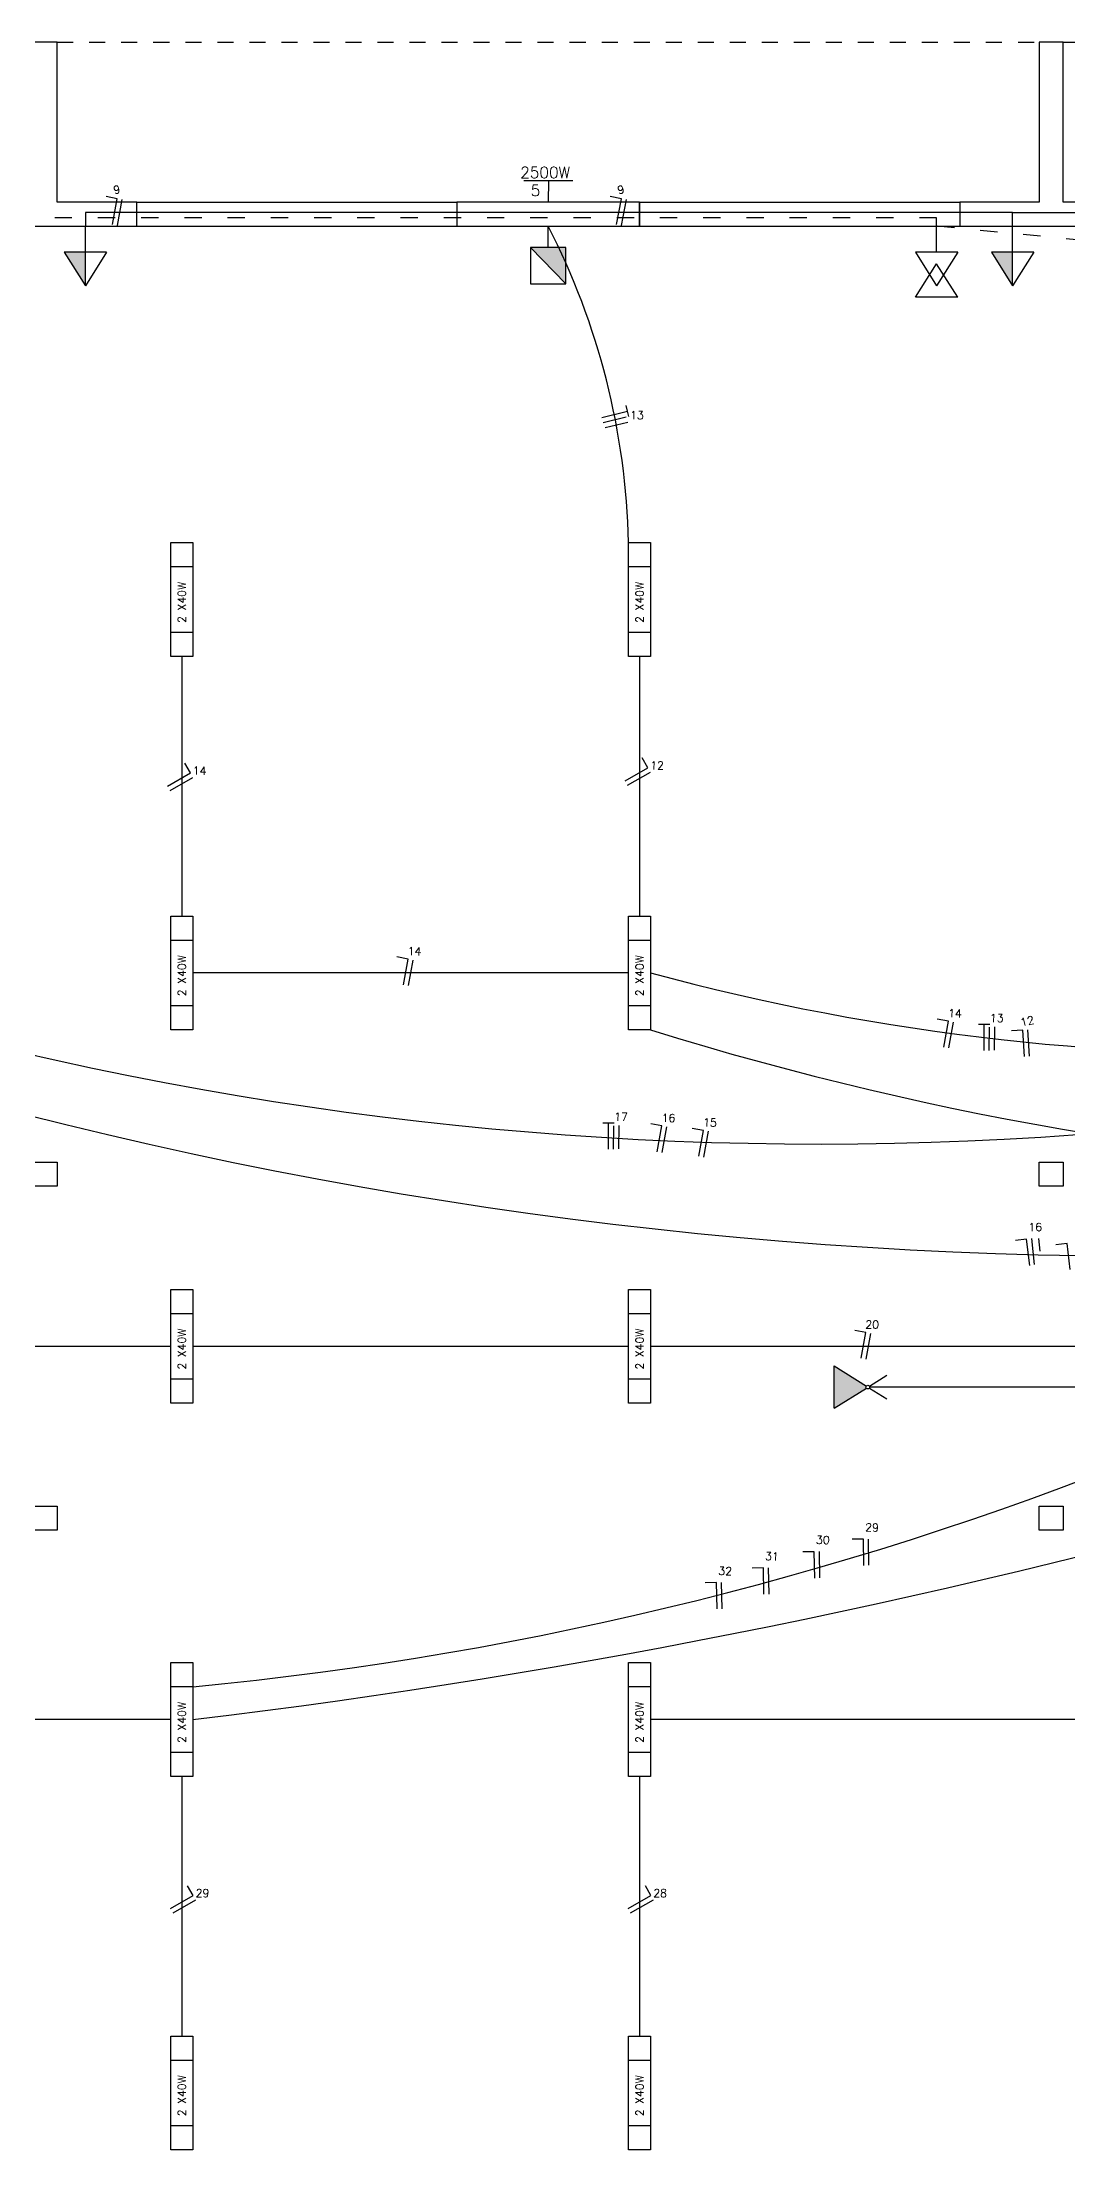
# Model space of a CAD drawing. Header units: millimetres. Extents: x 820 to 987, y 393 to 526.
# Drawn here: x 926.22 to 932.62, y 450.66 to 463.84 of the extents above; entities that cross this region are included whole.
import ezdxf

# ---------------------------------------------------------------- set-up
doc = ezdxf.new("R2010")
doc.units = ezdxf.units.MM
doc.linetypes.add('ACAD_ISO03W100', pattern=[30, 12, -18])
for name, color, linetype in [('can01', 1, 'Continuous'), ('can02', 2, 'Continuous'), ('Fio internet 02', 3, 'Continuous'), ('fio tomadas de chão', 82, 'Continuous'), ('pena 01', 1, 'Continuous'), ('pena01', 1, 'Continuous'), ('pena04', 4, 'Continuous')]:
    doc.layers.add(name, color=color, linetype=linetype)
doc.styles.add('ROMANS', font='romans', dxfattribs={"height": 0.18})

msp = doc.modelspace()

# ---------------------------------------------------------------- hatches: boundary and pattern name
at = {"layer": 'can02'}
for points in [[(926.355, 462.523), (926.487, 462.313), (926.487, 462.523)], [(929.488, 462.553), (929.267, 462.553), (929.488, 462.325)], [(932.145, 462.523), (932.277, 462.313), (932.277, 462.523)]]:
    msp.add_hatch(color=256, dxfattribs=at).paths.add_polyline_path(points)
at = {"layer": 'fio tomadas de chão'}
msp.add_hatch(color=256, dxfattribs=at).paths.add_polyline_path([(931.163, 455.299), (931.163, 455.564), (931.364, 455.437, 0.141294), (931.362, 455.431, 0.141294), (931.364, 455.425)])

# ---------------------------------------------------------------- linework, layer by layer
at = {"layer": 'can01'}
for p, q in [((926.686, 462.858), (926.616, 462.871)), ((929.834, 462.858), (929.764, 462.871)), ((926.657, 462.696), (926.686, 462.858)), ((926.688, 462.691), (926.717, 462.852)), ((929.804, 462.696), (929.834, 462.858)), ((929.835, 462.691), (929.865, 462.852)), ((929.872, 461.531), (929.863, 461.565)), ((929.713, 461.49), (929.872, 461.531)), ((929.721, 461.46), (929.864, 461.494)), ((929.721, 461.46), (929.864, 461.494)), ((929.732, 461.428), (929.874, 461.462)), ((929.88, 461.496), (929.872, 461.531)), ((927.143, 459.269), (927.108, 459.33)), ((929.999, 459.302), (929.964, 459.363)), ((927, 459.187), (927.143, 459.269)), ((927.016, 459.16), (927.158, 459.241)), ((929.857, 459.22), (929.999, 459.302)), ((929.873, 459.193), (930.015, 459.274)), ((928.502, 458.106), (928.432, 458.119)), ((928.473, 457.945), (928.502, 458.106)), ((928.504, 457.94), (928.533, 458.1)), ((931.877, 457.718), (931.807, 457.73)), ((931.847, 457.556), (931.877, 457.718)), ((931.878, 457.551), (931.908, 457.712)), ((932.099, 457.698), (932.064, 457.698)), ((932.1, 457.534), (932.099, 457.698)), ((932.135, 457.698), (932.099, 457.698)), ((932.131, 457.534), (932.133, 457.681)), ((932.131, 457.534), (932.133, 457.681)), ((932.165, 457.537), (932.167, 457.683)), ((932.341, 457.661), (932.271, 457.657)), ((932.352, 457.497), (932.341, 457.661)), ((932.383, 457.5), (932.373, 457.663)), ((929.753, 457.081), (929.718, 457.081)), ((929.789, 457.081), (929.753, 457.081)), ((929.753, 456.917), (929.753, 457.081)), ((930.087, 457.063), (930.018, 457.076)), ((929.785, 456.917), (929.787, 457.064)), ((929.785, 456.917), (929.787, 457.064)), ((929.818, 456.92), (929.821, 457.066)), ((930.058, 456.902), (930.087, 457.063)), ((930.089, 456.897), (930.118, 457.058)), ((930.347, 457.035), (930.277, 457.048)), ((930.317, 456.874), (930.347, 457.035)), ((930.349, 456.869), (930.378, 457.03)), ((932.365, 456.355), (932.295, 456.347)), ((932.384, 456.192), (932.365, 456.355)), ((932.415, 456.197), (932.397, 456.359)), ((932.45, 456.28), (932.441, 456.36)), ((932.617, 456.328), (932.547, 456.32)), ((932.636, 456.165), (932.617, 456.328)), ((931.36, 455.772), (931.291, 455.785)), ((931.331, 455.611), (931.36, 455.772)), ((931.362, 455.606), (931.391, 455.767)), ((931.346, 454.481), (931.275, 454.48)), ((931.349, 454.317), (931.346, 454.481)), ((931.38, 454.318), (931.377, 454.481)), ((931.039, 454.402), (930.968, 454.401)), ((931.042, 454.238), (931.039, 454.402)), ((931.073, 454.239), (931.071, 454.403)), ((930.429, 454.209), (930.358, 454.208)), ((930.432, 454.045), (930.429, 454.209)), ((930.463, 454.046), (930.46, 454.21)), ((930.722, 454.301), (930.651, 454.3)), ((930.724, 454.137), (930.722, 454.301)), ((930.756, 454.138), (930.753, 454.301)), ((927.018, 452.173), (927.16, 452.254)), ((927.034, 452.145), (927.176, 452.226)), ((927.16, 452.254), (927.125, 452.315)), ((929.876, 452.173), (930.019, 452.254)), ((929.892, 452.145), (930.034, 452.226)), ((930.019, 452.254), (929.984, 452.315))]:
    msp.add_line(p, q, dxfattribs=at)
at = {"layer": 'can02'}
for p, q in [((929.225, 462.971), (929.53, 462.971)), ((929.378, 462.971), (929.377, 462.836)), ((926.487, 462.523), (926.487, 462.686)), ((929.377, 462.553), (929.377, 462.686)), ((931.803, 462.523), (931.803, 462.686)), ((932.277, 462.523), (932.277, 462.686)), ((926.619, 462.523), (926.355, 462.523)), ((926.355, 462.523), (926.487, 462.313)), ((926.487, 462.313), (926.487, 462.523)), ((926.619, 462.523), (926.487, 462.313)), ((929.267, 462.553), (929.488, 462.325)), ((931.67, 462.523), (931.803, 462.313)), ((931.935, 462.523), (931.67, 462.523)), ((931.935, 462.523), (931.803, 462.313)), ((932.145, 462.523), (932.277, 462.313)), ((932.41, 462.523), (932.145, 462.523)), ((932.41, 462.523), (932.277, 462.313)), ((932.277, 462.313), (932.277, 462.523)), ((931.67, 462.242), (931.803, 462.452)), ((931.935, 462.242), (931.803, 462.452)), ((931.935, 462.242), (931.67, 462.242)), ((927.021, 460.709), (927.157, 460.709)), ((927.021, 459.998), (927.021, 460.709)), ((927.157, 460.709), (927.157, 459.998)), ((929.879, 459.998), (929.879, 460.709)), ((929.879, 460.709), (930.015, 460.709)), ((930.015, 460.709), (930.015, 459.998)), ((927.021, 460.559), (927.157, 460.559)), ((929.879, 460.559), (930.015, 460.559)), ((927.157, 460.148), (927.021, 460.148)), ((930.015, 460.148), (929.879, 460.148)), ((927.157, 459.998), (927.021, 459.998)), ((930.015, 459.998), (929.879, 459.998)), ((927.021, 457.664), (927.021, 458.375)), ((927.021, 458.375), (927.157, 458.375)), ((927.157, 458.375), (927.157, 457.664)), ((929.879, 458.375), (930.015, 458.375)), ((929.879, 457.664), (929.879, 458.375)), ((930.015, 458.375), (930.015, 457.664)), ((927.021, 458.225), (927.157, 458.225)), ((929.879, 458.225), (930.015, 458.225)), ((927.157, 457.814), (927.021, 457.814)), ((930.015, 457.814), (929.879, 457.814)), ((927.157, 457.664), (927.021, 457.664)), ((930.015, 457.664), (929.879, 457.664)), ((927.021, 455.331), (927.021, 456.042)), ((927.021, 456.042), (927.157, 456.042)), ((927.157, 456.042), (927.157, 455.331)), ((929.879, 456.042), (930.015, 456.042)), ((929.879, 455.331), (929.879, 456.042)), ((930.015, 456.042), (930.015, 455.331)), ((927.021, 455.892), (927.157, 455.892)), ((929.879, 455.892), (930.015, 455.892)), ((927.157, 455.481), (927.021, 455.481)), ((930.015, 455.481), (929.879, 455.481)), ((927.157, 455.331), (927.021, 455.331)), ((930.015, 455.331), (929.879, 455.331)), ((927.021, 453.709), (927.157, 453.709)), ((927.021, 452.998), (927.021, 453.709)), ((927.157, 453.709), (927.157, 452.998)), ((929.879, 452.998), (929.879, 453.709)), ((929.879, 453.709), (930.015, 453.709)), ((930.015, 453.709), (930.015, 452.998)), ((927.021, 453.559), (927.157, 453.559)), ((929.879, 453.559), (930.015, 453.559)), ((927.157, 453.148), (927.021, 453.148)), ((930.015, 453.148), (929.879, 453.148)), ((927.157, 452.998), (927.021, 452.998)), ((930.015, 452.998), (929.879, 452.998)), ((927.021, 451.375), (927.157, 451.375)), ((927.021, 450.664), (927.021, 451.375)), ((927.157, 451.375), (927.157, 450.664)), ((929.879, 451.375), (930.015, 451.375)), ((929.879, 450.664), (929.879, 451.375)), ((930.015, 451.375), (930.015, 450.664)), ((927.021, 451.225), (927.157, 451.225)), ((929.879, 451.225), (930.015, 451.225)), ((927.157, 450.814), (927.021, 450.814)), ((930.015, 450.814), (929.879, 450.814)), ((927.157, 450.664), (927.021, 450.664)), ((930.015, 450.664), (929.879, 450.664))]:
    msp.add_line(p, q, dxfattribs=at)
at = {"layer": 'can02', "color": 2}
for p, q in [((929.948, 462.836), (928.807, 462.836)), ((928.807, 462.686), (929.948, 462.686))]:
    msp.add_line(p, q, dxfattribs=at)
at = {"layer": 'can02'}
msp.add_lwpolyline([(929.488, 462.553), (929.267, 462.553), (929.267, 462.325), (929.488, 462.325)], close=True, dxfattribs=at)
at = {"layer": 'Fio internet 02', "color": 3, "linetype": 'ACAD_ISO03W100', "ltscale": 0.009}
for p, q in [((931.803, 462.739), (919.924, 462.739)), ((945.351, 461.376), (931.803, 462.686))]:
    msp.add_line(p, q, dxfattribs=at)
at = {"layer": 'Fio internet 02', "linetype": 'ACAD_ISO03W100'}
msp.add_line((931.803, 462.686), (931.803, 462.739), dxfattribs=at)
at = {"layer": 'fio tomadas de chão'}
for p, q in [((931.163, 455.299), (931.163, 455.564)), ((931.163, 455.564), (931.364, 455.437)), ((931.383, 455.437), (931.491, 455.505)), ((931.163, 455.299), (931.364, 455.425)), ((931.383, 455.425), (931.491, 455.357)), ((939.956, 455.431), (931.385, 455.431))]:
    msp.add_line(p, q, dxfattribs=at)
msp.add_circle((931.373, 455.431), 0.0116, dxfattribs=at)
at = {"layer": 'pena 01', "linetype": 'ACAD_ISO03W100', "ltscale": 0.005}
for p, q in [((926.311, 463.836), (932.444, 463.836)), ((932.594, 463.836), (938.552, 463.836))]:
    msp.add_line(p, q, dxfattribs=at)
at = {"layer": 'pena 01'}
for p, q in [((932.277, 462.772), (926.487, 462.772)), ((926.487, 462.772), (926.487, 462.686)), ((932.277, 462.686), (932.277, 462.772)), ((932.277, 462.772), (934.476, 462.772)), ((927.089, 459.998), (927.089, 458.375)), ((929.947, 459.998), (929.947, 458.375)), ((929.879, 458.02), (927.157, 458.02)), ((924.299, 455.686), (927.021, 455.686)), ((927.157, 455.686), (929.879, 455.686)), ((930.015, 455.686), (932.738, 455.686)), ((927.021, 453.353), (924.299, 453.353)), ((932.738, 453.353), (930.015, 453.353)), ((927.089, 452.998), (927.089, 451.375)), ((929.947, 452.998), (929.947, 451.375))]:
    msp.add_line(p, q, dxfattribs=at)
for centre, radius, start, end in [((925.332, 460.607), 4.548, 1.2801, 27.2049), ((931.074, 478.936), 21.986, 252.053, 290.3747), ((925.13, 474.84), 21.378, 275.4414, 309.627), ((933.826, 472.091), 14.578, 254.8457, 289.8246), ((933.15, 484.634), 28.385, 251.8313, 286.3621), ((936.045, 477.001), 20.255, 252.6808, 284.5851), ((921.716, 498.362), 45.337, 276.8927, 295.3204)]:
    msp.add_arc(centre, radius, start, end, dxfattribs=at)
at = {"layer": 'pena01'}
for p, q in [((926.807, 462.836), (928.807, 462.836)), ((929.948, 462.836), (931.948, 462.836)), ((926.807, 462.686), (928.807, 462.686)), ((929.948, 462.686), (931.948, 462.686))]:
    msp.add_line(p, q, dxfattribs=at)
at = {"layer": 'pena04'}
for p, q in [((928.807, 462.836), (928.807, 462.686)), ((929.948, 462.836), (929.948, 462.686))]:
    msp.add_line(p, q, dxfattribs=at)
for points in [[(926.807, 462.686), (926.807, 462.836), (926.311, 462.836), (926.311, 463.836), (926.161, 463.836), (926.161, 462.836), (925.665, 462.836), (925.665, 462.686)], [(938.552, 456.686), (938.552, 456.836), (937.352, 456.836), (937.352, 458.656), (937.882, 458.656), (937.882, 458.806), (937.352, 458.806), (937.352, 458.906), (937.202, 458.906), (937.202, 456.836), (934.592, 456.836), (934.592, 462.686), (934.997, 462.686), (934.997, 462.836), (932.594, 462.836), (932.594, 463.836), (932.444, 463.836), (932.444, 462.836), (931.948, 462.836), (931.948, 462.686), (934.442, 462.686), (934.442, 456.686)], [(929.948, 462.686), (929.948, 462.836), (928.807, 462.836), (928.807, 462.686)], [(926.161, 456.686), (926.161, 456.836), (926.311, 456.836), (926.311, 456.686)], [(932.444, 456.686), (932.444, 456.836), (932.594, 456.836), (932.594, 456.686)], [(926.161, 454.536), (926.161, 454.686), (926.311, 454.686), (926.311, 454.536)], [(932.444, 454.536), (932.444, 454.686), (932.594, 454.686), (932.594, 454.536)]]:
    msp.add_lwpolyline(points, close=True, dxfattribs=at)

# ---------------------------------------------------------------- texts
at = {"layer": 'can01', "style": 'ROMANS'}
for s, p in [('2500W', (929.202, 462.987)), ('5', (929.268, 462.875))]:
    msp.add_text(s, height=0.07, dxfattribs=at).set_placement(p)
at = {"layer": 'can02', "style": 'ROMANS'}
for p in [(927.114, 460.207), (929.973, 460.207), (927.114, 457.874), (929.973, 457.874), (927.114, 455.54), (929.973, 455.54), (927.114, 453.207), (929.973, 453.207), (927.114, 450.874), (929.973, 450.874)]:
    msp.add_text('2 X40W', height=0.05, rotation=90, dxfattribs=at).set_placement(p)
at = {"layer": 'pena 01', "style": 'ROMANS'}
for s, rotation, p in [('9', 11.8194, (926.667, 462.886)), ('9', 11.8194, (929.815, 462.886)), ('13', 359.2924, (929.888, 461.481)), ('12', 359.2924, (930.014, 459.292)), ('14', 359.2924, (927.157, 459.259)), ('14', 358.5053, (928.499, 458.131)), ('14', 358.5053, (931.874, 457.743)), ('13', 359.2924, (932.135, 457.713)), ('12', 12.5294, (932.332, 457.685)), ('17', 359.2924, (929.789, 457.096)), ('16', 358.5053, (930.085, 457.089)), ('15', 358.5053, (930.344, 457.061)), ('16', 0.449, (932.376, 456.406)), ('20', 358.5053, (931.357, 455.798)), ('29', 358.5053, (931.356, 454.53)), ('30', 358.5053, (931.049, 454.452)), ('32', 358.5053, (930.439, 454.258)), ('31', 358.5053, (930.731, 454.35)), ('29', 359.2924, (927.175, 452.244)), ('28', 359.2924, (930.033, 452.244))]:
    msp.add_text(s, height=0.05, rotation=rotation, dxfattribs=at).set_placement(p)

doc.saveas('drawing.dxf')
